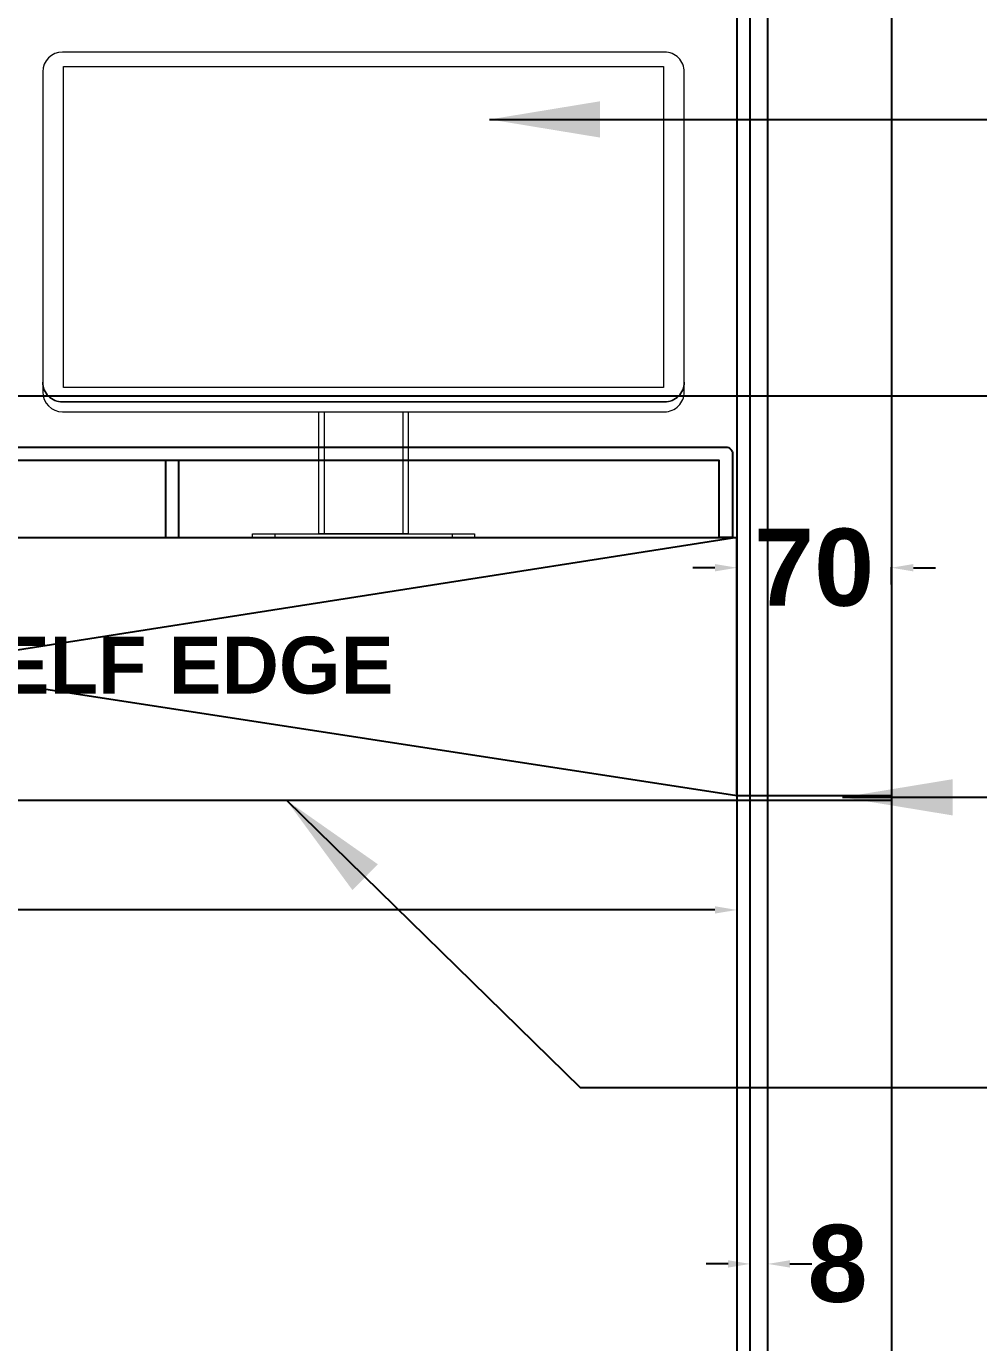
# Model space of a CAD drawing. Header units: centimetres. Extents: x 2 to 137806, y -77553 to 10.
# Drawn here: x 135532 to 135964, y -76855 to -76258 of the extents above; entities that cross this region are included whole.
import ezdxf

# ---------------------------------------------------------------- set-up
doc = ezdxf.new("R2010")
doc.units = ezdxf.units.CM
doc.header["$LTSCALE"] = 40
doc.header["$MEASUREMENT"] = 0
doc.layers.add('PDF4_Geometry', color=7, linetype='Continuous')
doc.layers.add('WALL', color=7, linetype='Continuous')
doc.styles.get("Standard").update_dxf_attribs({"font": 'arialbd.ttf'})
doc.dimstyles.get("Standard").update_dxf_attribs({"dimtxt": 35, "dimasz": 10, "dimexe": 0.18, "dimexo": 0.0625, "dimgap": 0.09, "dimtad": 0, "dimtih": 1, "dimtoh": 1, "dimdec": 0, "dimzin": 0, "dimdsep": 46, "dimtxsty": 'Standard', "dimcen": 0.09, "dimadec": 0, "dimazin": 0, "dimtfac": 1, "dimtdec": 0, "dimtofl": 0, "dimtmove": 0, "dimatfit": 3, "dimfxl": 1, "dimtolj": 1, "dimtzin": 0, "dimarcsym": 0})

# ---------------------------------------------------------------- blocks, each defined once
blk = doc.blocks.new('*D178')
at = {"layer": 'Defpoints', "color": 0, "transparency": 16777216}
for p in [(135094.05, -76608.75), (135854.05, -76608.75), (135854.05, -76658.55)]:
    blk.add_point(p, dxfattribs=at)
at = {"layer": 'WALL', "color": 0, "lineweight": -2, "transparency": 16777216}
for p, q in [((135094.05, -76608.81), (135094.05, -76658.73)), ((135854.05, -76608.81), (135854.05, -76658.73)), ((135104.05, -76658.55), (135435.42, -76658.55)), ((135844.05, -76658.55), (135512.69, -76658.55))]:
    blk.add_line(p, q, dxfattribs=at)
at = {"layer": 'WALL', "color": 0, "transparency": 16777216}
for points in [[(135104.05, -76656.88), (135104.05, -76660.21), (135094.05, -76658.55)], [(135844.05, -76656.88), (135844.05, -76660.21), (135854.05, -76658.55)]]:
    blk.add_solid(points, dxfattribs=at)
at = {"layer": 'WALL', "color": 0, "transparency": 16777216, "insert": (135474.05, -76658.55), "char_height": 35, "attachment_point": 5}
blk.add_mtext('\\A1;760', dxfattribs=at)
blk = doc.blocks.new('*D200')
at = {"layer": 'Defpoints', "color": 0, "transparency": 16777216}
for p in [(135868.05, -76819.02), (135860.05, -76845.7), (135868.05, -76845.7)]:
    blk.add_point(p, dxfattribs=at)
at = {"layer": 'WALL', "color": 0, "lineweight": -2, "transparency": 16777216}
for p, q in [((135850.05, -76819.02), (135840.05, -76819.02)), ((135860.05, -76845.63), (135860.05, -76818.84)), ((135868.05, -76845.63), (135868.05, -76818.84)), ((135878.05, -76819.02), (135888.05, -76819.02))]:
    blk.add_line(p, q, dxfattribs=at)
at = {"layer": 'WALL', "color": 0, "transparency": 16777216}
for points in [[(135850.05, -76817.35), (135850.05, -76820.69), (135860.05, -76819.02)], [(135878.05, -76817.35), (135878.05, -76820.69), (135868.05, -76819.02)]]:
    blk.add_solid(points, dxfattribs=at)
at = {"layer": 'WALL', "color": 0, "transparency": 16777216, "insert": (135899.65, -76819.02), "char_height": 35, "attachment_point": 5}
blk.add_mtext('\\A1;8', dxfattribs=at)
blk = doc.blocks.new('*D242')
at = {"layer": 'Defpoints', "color": 0, "transparency": 16777216}
for p in [(135924.05, -76503.42), (135854.05, -76511.16), (135924.05, -76511.16)]:
    blk.add_point(p, dxfattribs=at)
at = {"layer": 'WALL', "color": 0, "lineweight": -2, "transparency": 16777216}
for p, q in [((135844.05, -76503.42), (135834.05, -76503.42)), ((135854.05, -76511.1), (135854.05, -76503.24)), ((135924.05, -76511.1), (135924.05, -76503.24)), ((135934.05, -76503.42), (135944.05, -76503.42))]:
    blk.add_line(p, q, dxfattribs=at)
at = {"layer": 'WALL', "color": 0, "transparency": 16777216}
for points in [[(135844.05, -76501.75), (135844.05, -76505.08), (135854.05, -76503.42)], [(135934.05, -76501.75), (135934.05, -76505.08), (135924.05, -76503.42)]]:
    blk.add_solid(points, dxfattribs=at)
at = {"layer": 'WALL', "color": 0, "transparency": 16777216, "insert": (135889.05, -76503.42), "char_height": 35, "attachment_point": 5}
blk.add_mtext('\\A1;70', dxfattribs=at)

msp = doc.modelspace()

# ---------------------------------------------------------------- linework, layer by layer
at = {"layer": 'PDF4_Geometry', "lineweight": 5}
for points in [[(135821.18, -76432.73, 0.414215), (135830.18, -76423.73), (135830.18, -76419.29), (135830.18, -76348.97), (135830.18, -76278.65, 0.414215), (135821.18, -76269.65), (135684.75, -76269.65), (135548.32, -76269.65, 0.414207), (135539.32, -76278.65), (135539.32, -76348.97), (135539.32, -76419.29), (135539.32, -76423.73, 0.414207), (135548.32, -76432.73), (135684.75, -76432.73)], [(135539.32, -76419.29, 0.414215), (135548.32, -76428.29, -0.414215)], [(135821.18, -76428.29, 0.414222), (135830.18, -76419.29, -0.414222)]]:
    msp.add_lwpolyline(points, format="xyb", close=True, dxfattribs=at)
for points in [[(135684.75, -76276.25), (135820.8, -76276.25), (135820.8, -76348.99), (135820.8, -76421.73), (135684.75, -76421.73), (135548.7, -76421.73), (135548.7, -76348.99), (135548.7, -76276.25)], [(135548.7, -76348.99), (135548.7, -76276.25), (135684.75, -76276.25), (135820.8, -76276.25), (135820.8, -76348.99), (135820.8, -76421.73), (135684.75, -76421.73), (135548.7, -76421.73)], [(135821.18, -76428.29), (135684.75, -76428.29), (135548.32, -76428.29), (135684.75, -76428.29)], [(135664.43, -76432.75), (135705.07, -76432.75), (135705.07, -76488.05), (135664.43, -76488.05)], [(135634.46, -76488.05), (135735.04, -76488.05), (135735.04, -76489.75), (135634.46, -76489.75)]]:
    msp.add_lwpolyline(points, close=True, dxfattribs=at)
at = {"layer": 'PDF4_Geometry', "color": 252, "lineweight": 5, "true_color": 0x888888}
for points in [[(135666.97, -76432.75), (135666.97, -76488.05)], [(135702.53, -76432.75), (135702.53, -76488.05)], [(135644.62, -76488.05), (135644.62, -76489.75)], [(135724.88, -76488.05), (135724.88, -76489.75)]]:
    msp.add_lwpolyline(points, dxfattribs=at)
at = {"layer": 'PDF4_Geometry', "lineweight": 5}
for points in [[(135644.62, -76488.05), (135644.62, -76489.75)], [(135724.88, -76488.05), (135724.88, -76489.75)]]:
    msp.add_lwpolyline(points, dxfattribs=at)
at = {"layer": 'WALL'}
for p, q in [((135924.05, -75369.75), (135924.05, -77429.75)), ((135854.05, -75794.75), (135854.05, -77303.75)), ((135094.05, -76489.75), (135854.05, -76489.75)), ((135094.05, -76489.75), (135854.05, -76606.75)), ((135854.05, -76489.75), (135094.05, -76608.75)), ((135854.05, -76606.75), (135854.05, -76489.75)), ((135094.05, -76608.75), (135854.05, -76608.75)), ((135854.05, -76606.75), (135924.05, -76606.75)), ((135854.05, -76608.75), (135924.05, -76608.75))]:
    msp.add_line(p, q, dxfattribs=at)
at = {"layer": 'WALL', "color": 2}
for points in [[(135150.05, -77373.75), (135798.05, -77373.75, 0.414214), (135868.05, -77303.75), (135868.05, -75794.75, 0.414214), (135798.05, -75724.75), (135150.05, -75724.75, 0.414214), (135080.05, -75794.75), (135080.05, -77303.75, 0.414214)], [(135150.05, -77365.75), (135798.05, -77365.75, 0.414214), (135860.05, -77303.75), (135860.05, -75794.75, 0.414214), (135798.05, -75732.75), (135150.05, -75732.75, 0.414214), (135088.05, -75794.75), (135088.05, -77303.75, 0.414214)]]:
    msp.add_lwpolyline(points, format="xyb", close=True, dxfattribs=at)
at = {"layer": 'WALL', "color": 30, "true_color": 0xf8991e}
msp.add_lwpolyline([(135102.05, -76454.75), (135102.05, -76489.75), (135096.05, -76489.75), (135096.05, -76451.75, -0.414214), (135099.05, -76448.75), (135849.05, -76448.75, -0.414214), (135852.05, -76451.75), (135852.05, -76489.75), (135846.05, -76489.75), (135846.05, -76454.75)], format="xyb", close=True, dxfattribs=at)
msp.add_lwpolyline([(135601.05, -76454.75), (135595.05, -76454.75), (135595.05, -76489.75), (135601.05, -76489.75)], close=True, dxfattribs=at)

# ---------------------------------------------------------------- texts
at = {"layer": 'WALL', "insert": (135232.52, -76534.7), "char_height": 25.7638, "attachment_point": 1}
msp.add_mtext_dynamic_manual_height_columns('GRAPHIC TO SHELF EDGE', width=776.7584, gutter_width=0.469, heights=[70.02], dxfattribs=at)

# ---------------------------------------------------------------- dimensions: what is measured, and where the dimension line sits
at = {"layer": 'WALL', "color": 1}
for base, p1, p2, picture, middle in [((135924.05, -76503.42), (135854.05, -76511.16), (135924.05, -76511.16), '*D242', (135889.05, -76503.42)), ((135854.05, -76658.55), (135094.05, -76608.75), (135854.05, -76608.75), '*D178', (135474.05, -76658.55)), ((135868.05, -76819.02), (135860.05, -76845.7), (135868.05, -76845.7), '*D200', (135899.65, -76819.02))]:
    dim = msp.add_linear_dim(base=base, p1=p1, p2=p2, dimstyle='Standard', dxfattribs=at)
    dim.commit()
    dim.dimension.update_dxf_attribs({"geometry": picture, "text_midpoint": middle})

# ---------------------------------------------------------------- leaders
at = {"layer": 'WALL'}
for points, override in [([(135741.93, -76300.19), (136360.98, -76300.19)], {"dimasz": 50, "dimgap": 0.09, "dimtad": 0}), ([(135433.23, -76425.44), (136360.98, -76425.44)], {"dimasz": 50, "dimgap": 0.09, "dimtad": 0}), ([(135901.88, -76607.5), (136360.98, -76607.5)], {"dimasz": 50, "dimgap": 0.09, "dimtad": 0}), ([(135649.77, -76608.75), (135782.93, -76739.04), (136360.98, -76739.04)], {"dimasz": 50})]:
    msp.add_leader(points, dimstyle='Standard', override=override, dxfattribs=at)

doc.saveas('drawing.dxf')
